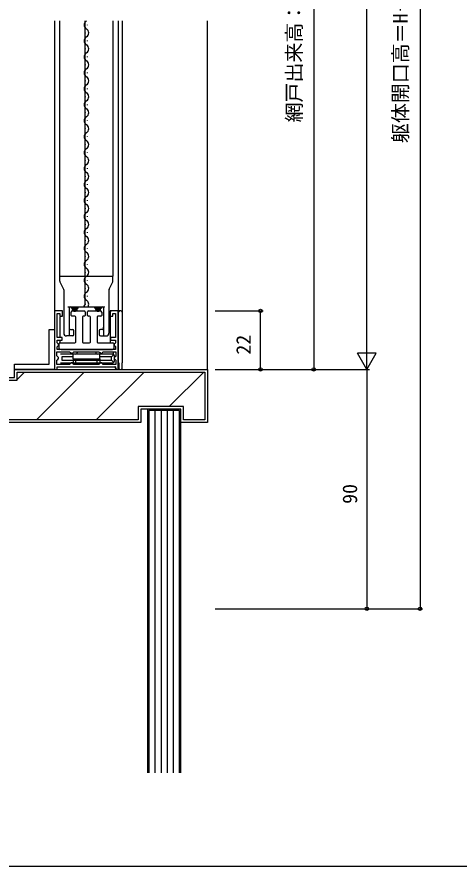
# Model space of a CAD drawing. Units: millimetres, scale not verified. Extents: x -437 to 438, y -344 to 341.
# Drawn here: x -191.9 to -25.6, y -343.7 to -24.5 of the extents above; entities that cross this region are included whole.
import ezdxf
from ezdxf.enums import TextEntityAlignment as Align

# ---------------------------------------------------------------- set-up
doc = ezdxf.new("R2010")
doc.units = ezdxf.units.MM
doc.header["$LTSCALE"] = 2
for name, color, linetype in [('0-2_YKK_11', 7, 'Continuous'), ('0-4_YKK_12', 2, 'Continuous'), ('0-5_YKK_13', 4, 'Continuous'), ('0-7_YKK_D', 6, 'Continuous'), ('0-8_YKK_ZWAK', 7, 'Continuous'), ('0-9_YSS_K', 3, 'Continuous')]:
    doc.layers.add(name, color=color, linetype=linetype)
doc.styles.add('ＭＳ ゴシック', font='')
doc.styles.get('ＭＳ ゴシック').set_extended_font_data('MS Gothic')

msp = doc.modelspace()

# ---------------------------------------------------------------- linework, layer by layer
at = {"layer": '0-2_YKK_11'}
for p, q in [((-154.8, -148.437), (-154.8, -149.487)), ((-160.8, -154.787), (-161.1, -155.087))]:
    msp.add_line(p, q, dxfattribs=at)
for points in [[(-154.8, -149.487), (-176.8, -149.487), (-176.8, -148.457), (-176.6, -148.257), (-176.3, -147.957), (-176.3, -147.516), (-176.6, -147.216), (-176.8, -147.016), (-176.8, -145.987), (-174.9, -145.987), (-174.9, -144.987), (-176.8, -144.987), (-176.8, -135.987), (-175.8, -135.987), (-175.8, -136.987), (-174.8, -136.987), (-174.8, -134.987), (-177.8, -134.987), (-177.8, -156.987), (-176.8, -156.987), (-176.8, -155.987), (-154.8, -155.987), (-154.8, -156.987), (-153.8, -156.987), (-153.8, -134.987), (-156.8, -134.987), (-156.8, -136.987), (-155.8, -136.987), (-155.8, -135.987), (-154.8, -135.987), (-154.8, -144.984), (-156.7, -144.984), (-156.7, -145.984), (-154.8, -145.984), (-154.8, -147.037), (-155, -147.237), (-155.3, -147.537), (-155.3, -147.937), (-155, -148.237), (-154.8, -148.437)], [(-161.1, -155.087), (-170.5, -155.087), (-170.8, -154.787), (-171.1, -154.487), (-171.5, -154.487), (-171.8, -154.787), (-172.1, -155.087), (-176.9, -155.087), (-176.9, -153.537), (-176.6, -153.237), (-176.3, -152.937), (-176.3, -152.537), (-176.6, -152.237), (-176.9, -151.937), (-176.9, -150.387), (-172.1, -150.387), (-171.8, -150.687), (-171.5, -150.987), (-171.1, -150.987), (-170.8, -150.687), (-170.5, -150.387), (-161.1, -150.387), (-160.8, -150.687), (-160.5, -150.987), (-160.1, -150.987), (-159.8, -150.687), (-159.5, -150.387), (-154.7, -150.387), (-154.7, -151.937), (-155, -152.237), (-155.3, -152.537), (-155.3, -152.937), (-155, -153.237), (-154.7, -153.537), (-154.7, -155.087), (-159.5, -155.087), (-159.8, -154.787), (-160.1, -154.487), (-160.5, -154.487), (-160.8, -154.787)]]:
    msp.add_lwpolyline(points, dxfattribs=at)
msp.add_lwpolyline([(-177.8, -141.987), (-177.8, -156.987), (-192.8, -156.987), (-192.8, -154.987), (-179.8, -154.987), (-179.8, -141.987)], close=True, dxfattribs=at)
at = {"layer": '0-4_YKK_12'}
for p, q in [((-177.803, -25.987), (-177.811, -156.979)), ((-177.8, -25.987), (-177.8, -154.487)), ((-175.8, -121.987), (-175.8, -25.987)), ((-166.3, -121.987), (-166.3, -25.987)), ((-165.42, -27.587), (-165.42, -27.387)), ((-155.8, -25.987), (-155.8, -121.987)), ((-153.7, -154.487), (-153.7, -25.987)), ((-152.3, -25.987), (-152.3, -154.487)), ((-166.18, -30.587), (-166.18, -30.387)), ((-165.42, -33.587), (-165.42, -33.387)), ((-166.18, -36.587), (-166.18, -36.387)), ((-165.42, -39.587), (-165.42, -39.387)), ((-166.18, -42.587), (-166.18, -42.387)), ((-165.42, -45.587), (-165.42, -45.387)), ((-166.18, -48.587), (-166.18, -48.387)), ((-165.42, -51.587), (-165.42, -51.387)), ((-166.18, -54.587), (-166.18, -54.387)), ((-165.42, -57.587), (-165.42, -57.387)), ((-166.18, -60.587), (-166.18, -60.387)), ((-165.42, -63.587), (-165.42, -63.387)), ((-166.18, -66.587), (-166.18, -66.387)), ((-165.42, -69.587), (-165.42, -69.387)), ((-166.18, -72.587), (-166.18, -72.387)), ((-165.42, -75.587), (-165.42, -75.387)), ((-166.18, -78.587), (-166.18, -78.387)), ((-165.42, -81.587), (-165.42, -81.387)), ((-166.18, -84.587), (-166.18, -84.387)), ((-165.42, -87.587), (-165.42, -87.387)), ((-166.18, -90.587), (-166.18, -90.387)), ((-165.42, -93.587), (-165.42, -93.387)), ((-166.18, -96.587), (-166.18, -96.387)), ((-165.42, -99.587), (-165.42, -99.387)), ((-166.18, -102.587), (-166.18, -102.387)), ((-166.18, -108.587), (-166.18, -108.387)), ((-165.42, -105.587), (-165.42, -105.387)), ((-165.42, -111.587), (-165.42, -111.387)), ((-166.18, -114.587), (-166.18, -114.387)), ((-165.42, -117.587), (-165.42, -117.387)), ((-166.18, -120.587), (-166.18, -120.387)), ((-165.42, -123.587), (-165.42, -123.387)), ((-166.18, -126.587), (-166.18, -126.387)), ((-165.42, -129.587), (-165.42, -129.387)), ((-166.18, -132.587), (-166.18, -132.387))]:
    msp.add_line(p, q, dxfattribs=at)
for centre, start, end in [((-164.962, -27.487), 119.20254, 240.79746), ((-166.639, -24.487), 299.20254, 299.20512), ((-166.639, -30.487), 299.20254, 60.79746), ((-164.962, -33.487), 119.20254, 240.79746), ((-166.639, -36.487), 299.20254, 60.79746), ((-164.962, -39.487), 119.20254, 240.79746), ((-166.639, -42.487), 299.20254, 60.79746), ((-164.962, -45.487), 119.20254, 240.79746), ((-166.639, -48.487), 299.20254, 60.79746), ((-164.962, -51.487), 119.20254, 240.79746), ((-166.639, -54.487), 299.20254, 60.79746), ((-164.962, -57.487), 119.20254, 240.79746), ((-166.639, -60.487), 299.20254, 60.79746), ((-164.962, -63.487), 119.20254, 240.79746), ((-166.639, -66.487), 299.20254, 60.79746), ((-164.962, -69.487), 119.20254, 240.79746), ((-166.639, -72.487), 299.20254, 60.79746), ((-164.962, -75.487), 119.20254, 240.79746), ((-166.639, -78.487), 299.20254, 60.79746), ((-164.962, -81.487), 119.20254, 240.79746), ((-166.639, -84.487), 299.20254, 60.79746), ((-164.962, -87.487), 119.20254, 240.79746), ((-166.639, -90.487), 299.20254, 60.79746), ((-164.962, -93.487), 119.20254, 240.79746), ((-166.639, -96.487), 299.20254, 60.79746), ((-164.962, -99.487), 119.20254, 240.79746), ((-166.639, -102.487), 299.20254, 60.79746), ((-164.962, -105.487), 119.20254, 240.79746), ((-166.639, -108.487), 299.20254, 60.79746), ((-164.962, -111.487), 119.20254, 240.79746), ((-166.639, -114.487), 299.20254, 60.79746), ((-164.962, -117.487), 119.20254, 240.79746), ((-166.639, -120.487), 299.20254, 60.79746), ((-164.962, -123.487), 119.20254, 240.79746), ((-166.639, -126.487), 299.20254, 60.79746), ((-164.962, -129.487), 119.20254, 240.79746), ((-166.639, -132.487), 324.41219, 60.79746)]:
    msp.add_arc(centre, 1.718, start, end, dxfattribs=at)
at = {"layer": '0-5_YKK_13'}
for p, q in [((-175.8, -121.987), (-155.8, -121.987)), ((-175.8, -121.987), (-170.8, -121.987)), ((-175.8, -123.869), (-175.8, -121.987)), ((-175.748, -124.092), (-174.353, -126.881)), ((-166.3, -132.487), (-166.3, -121.987)), ((-161.3, -121.987), (-155.8, -121.987)), ((-157.248, -126.881), (-155.853, -124.092)), ((-155.8, -123.869), (-155.8, -121.987)), ((-174.3, -127.105), (-174.3, -143.387)), ((-157.3, -127.105), (-157.3, -143.387)), ((-172.8, -133.487), (-158.8, -133.487)), ((-172.3, -133.987), (-172.3, -144.387)), ((-171.45, -133.987), (-171.45, -133.487)), ((-171.45, -133.987), (-171.169, -133.987)), ((-171.169, -133.987), (-171.169, -133.487)), ((-171.094, -133.864), (-169.878, -135.08)), ((-171.001, -133.675), (-169.689, -134.987)), ((-170.875, -133.518), (-169.532, -134.861)), ((-170.623, -133.487), (-169.405, -134.705)), ((-170.34, -133.487), (-169.31, -134.517)), ((-170.058, -133.487), (-169.256, -134.288)), ((-169.775, -133.487), (-169.271, -133.99)), ((-169.232, -133.987), (-169.232, -133.487)), ((-169.232, -133.987), (-168.95, -133.987)), ((-168.95, -133.987), (-168.95, -133.487)), ((-162.65, -133.987), (-162.65, -133.487)), ((-162.65, -133.987), (-162.369, -133.987)), ((-162.369, -133.987), (-162.369, -133.487)), ((-162.253, -133.768), (-160.981, -135.039)), ((-162.063, -133.505), (-160.719, -134.849)), ((-161.629, -133.487), (-160.536, -134.58)), ((-161.176, -133.487), (-160.451, -134.212)), ((-160.432, -133.987), (-160.432, -133.487)), ((-160.432, -133.987), (-160.15, -133.987)), ((-160.15, -133.987), (-160.15, -133.487)), ((-159.3, -133.987), (-159.3, -144.387)), ((-171.55, -136.687), (-171.55, -135.487)), ((-170.1, -136.987), (-171.25, -136.987)), ((-171.146, -134.095), (-170.109, -135.132)), ((-171.127, -134.397), (-170.411, -135.113)), ((-171.05, -134.987), (-166.55, -134.987)), ((-166.55, -136.987), (-167, -136.987)), ((-166.25, -135.287), (-166.25, -136.687)), ((-165.35, -136.687), (-165.35, -135.287)), ((-165.05, -134.987), (-160.55, -134.987)), ((-164.6, -136.987), (-165.05, -136.987)), ((-162.348, -134.125), (-161.339, -135.135)), ((-162.127, -134.799), (-162.013, -134.913)), ((-160.35, -136.987), (-161.5, -136.987)), ((-160.05, -135.487), (-160.05, -136.687)), ((-156.8, -135.487), (-156.8, -146.987)), ((-152.8, -134.987), (-156.3, -134.987)), ((-175.8, -137.487), (-175.8, -144.987)), ((-169.8, -146.687), (-169.8, -137.287)), ((-167.3, -137.287), (-167.3, -146.687)), ((-164.3, -146.687), (-164.3, -137.287)), ((-161.8, -137.287), (-161.8, -146.687)), ((-171.8, -141.987), (-171.05, -141.987)), ((-170.55, -143.887), (-170.55, -142.487)), ((-161.05, -142.487), (-161.05, -143.887)), ((-159.8, -141.987), (-160.55, -141.987)), ((-175.8, -145.987), (-175.8, -146.987)), ((-171.05, -144.387), (-173.3, -144.387)), ((-160.55, -144.387), (-158.3, -144.387)), ((-176.1, -149.187), (-176.1, -147.287)), ((-175.8, -146.987), (-170.1, -146.987)), ((-155.8, -149.487), (-175.8, -149.487)), ((-175.3, -149.487), (-156.1, -149.487)), ((-167, -146.987), (-164.6, -146.987)), ((-161.5, -146.987), (-155.8, -146.987)), ((-155.5, -147.287), (-155.5, -149.187)), ((-160.8, -151.287), (-175.5, -151.287)), ((-171.3, -150.987), (-171.6, -151.287)), ((-171.3, -150.987), (-171, -151.287)), ((-170.8, -152.983), (-170.8, -151.287)), ((-170.8, -152.983), (-170.8, -154.487)), ((-170.8, -152.987), (-160.8, -152.987)), ((-169.8, -154.487), (-169.8, -152.983)), ((-169.3, -150.387), (-169.3, -150.787)), ((-162.3, -150.387), (-162.3, -150.787)), ((-161.8, -154.487), (-161.8, -152.983)), ((-160.8, -152.983), (-160.8, -151.287)), ((-155.8, -151.287), (-160.8, -151.287)), ((-160.8, -152.983), (-160.8, -154.487)), ((-160.3, -150.987), (-160.6, -151.287)), ((-160.3, -150.987), (-160, -151.287)), ((-156.3, -152.286), (-155.447, -151.434)), ((-155.6, -150.787), (-155.6, -150.387)), ((-155.3, -151.787), (-155.3, -153.987)), ((-176.5, -155.987), (-155.1, -155.987)), ((-175.5, -154.487), (-155.8, -154.487)), ((-169.8, -154.487), (-169.8, -155.087)), ((-167.8, -154.487), (-167.8, -155.087)), ((-163.8, -154.487), (-163.8, -155.087)), ((-161.8, -154.487), (-161.8, -155.087)), ((-156.3, -153.487), (-155.447, -154.34)), ((-154.8, -156.487), (-154.8, -156.287)), ((-153.6, -154.487), (-153.6, -156.487)), ((-153.6, -154.487), (-153.6, -155.487)), ((-152.3, -156.487), (-152.3, -154.487))]:
    msp.add_line(p, q, dxfattribs=at)
msp.add_lwpolyline([(-170.8, -152.287), (-175, -152.287), (-175, -153.487), (-156.3, -153.487), (-156.3, -152.286), (-160.8, -152.287)], dxfattribs=at)
for centre, radius, start, end in [((-175.3, -123.869), 0.5, 180, 206.56505), ((-156.3, -123.869), 0.5, 333.43495, 0), ((-174.8, -127.105), 0.5, 0, 26.56505), ((-156.8, -127.105), 0.5, 153.43495, 180), ((-171.8, -133.987), 0.5, 90, 180), ((-170.2, -134.237), 1, 131.40962, 165.52249), ((-170.2, -134.187), 0.95, 132.5369, 47.4631), ((-170.2, -134.237), 1, 14.47751, 48.59038), ((-167.3, -132.487), 1, 270, 0), ((-161.4, -134.237), 1, 131.40962, 165.52249), ((-161.4, -134.187), 0.95, 132.5369, 47.4631), ((-161.4, -134.237), 1, 14.47751, 48.59038), ((-159.8, -133.987), 0.5, 0, 90), ((-175.3, -137.487), 0.5, 90, 180), ((-171.05, -135.487), 0.5, 90, 180), ((-171.25, -136.687), 0.3, 180, 270), ((-170.1, -137.287), 0.3, 0, 90), ((-167, -137.287), 0.3, 90, 180), ((-166.55, -135.287), 0.3, 0, 90), ((-166.55, -136.687), 0.3, 270, 0), ((-165.05, -135.287), 0.3, 90, 180), ((-165.05, -136.687), 0.3, 180, 270), ((-164.6, -137.287), 0.3, 0, 90), ((-161.5, -137.287), 0.3, 90, 180), ((-160.55, -135.487), 0.5, 0, 90), ((-160.35, -136.687), 0.3, 270, 0), ((-156.3, -135.487), 0.5, 64.3423, 180), ((-153.1, -135.487), 0.5, 90, 180), ((-152.8, -135.487), 0.5, 0, 90), ((-173.3, -143.387), 1, 180, 270), ((-171.8, -141.487), 0.5, 180, 270), ((-171.05, -142.487), 0.5, 0, 90), ((-160.55, -142.487), 0.5, 90, 180), ((-159.8, -141.487), 0.5, 270, 39.60086), ((-158.3, -143.387), 1, 270, 0), ((-171.05, -143.887), 0.5, 270, 0), ((-170.1, -146.687), 0.3, 270, 0), ((-167, -146.687), 0.3, 180, 270), ((-164.6, -146.687), 0.3, 270, 0), ((-161.5, -146.687), 0.3, 180, 270), ((-160.55, -143.887), 0.5, 180, 270), ((-175.8, -147.287), 0.3, 90, 180), ((-175.8, -149.187), 0.3, 180, 270), ((-155.8, -147.287), 0.3, 0, 90), ((-155.8, -149.187), 0.3, 270, 0), ((-169.8, -150.787), 0.5, 270, 0), ((-161.8, -150.787), 0.5, 180, 270), ((-156.1, -150.787), 0.5, 270, 0), ((-155.8, -151.787), 0.5, 0, 90), ((-155.8, -153.987), 0.5, 270, 0), ((-155.1, -156.287), 0.3, 0, 90), ((-154.3, -156.487), 0.5, 180, 270), ((-153.1, -156.487), 0.5, 180, 270), ((-152.8, -156.487), 0.5, 270, 0)]:
    msp.add_arc(centre, radius, start, end, dxfattribs=at)
at = {"layer": '0-7_YKK_D'}
for p, q in [((-40.3, 203.013), (-40.3, -246.987)), ((-80.3, 138.013), (-80.3, -156.987)), ((-60.3, -149.987), (-60.3, 136.013)), ((-117.3, -134.987), (-99.3, -134.987)), ((-100.3, -156.987), (-100.3, -134.987)), ((-60.3, -156.987), (-60.3, -144.862)), ((-60.3, -156.987), (-63.8, -150.924)), ((-56.8, -150.924), (-63.8, -150.924)), ((-60.3, -156.987), (-56.8, -150.924)), ((-117.3, -156.987), (-59.3, -156.987)), ((-117.3, -156.987), (-59.3, -156.987)), ((-117.3, -156.987), (-99.3, -156.987)), ((-117.3, -156.987), (-79.3, -156.987)), ((-60.3, -156.987), (-60.3, -246.987)), ((-117.3, -246.987), (-39.3, -246.987)), ((-117.3, -246.987), (-59.3, -246.987))]:
    msp.add_line(p, q, dxfattribs=at)
for centre in [(-100.3, -134.987), (-100.3, -156.987), (-80.3, -156.987), (-60.3, -246.987), (-40.3, -246.987)]:
    msp.add_circle(centre, 0.637, dxfattribs=at)
at = {"layer": '0-8_YKK_ZWAK'}
msp.add_lwpolyline([(-436.8, -343.7), (438.2, -343.7), (438.2, 306.3)], dxfattribs=at)
at = {"layer": '0-9_YSS_K'}
for p, q in [((-120.3, -156.987), (-120.3, -25.987)), ((-191.8, -160.763), (-189.024, -157.987)), ((-184.573, -175.987), (-166.573, -157.987)), ((-162.123, -175.987), (-144.123, -157.987)), ((-134.672, -170.987), (-121.672, -157.987)), ((-140, -172.487), (-140, -308.7)), ((-137.7, -172.487), (-137.7, -308.7)), ((-135.4, -172.487), (-135.4, -308.7)), ((-133.1, -172.487), (-133.1, -308.7))]:
    msp.add_line(p, q, dxfattribs=at)
for points in [[(-207.8, -176.987), (-207.8, -159.987), (-192.8, -159.987), (-192.8, -156.987), (-120.3, -156.987), (-120.3, -176.987), (-130.3, -176.987), (-130.3, -171.987), (-145.3, -171.987), (-145.3, -176.987)], [(-206.8, -175.987), (-206.8, -160.987), (-191.8, -160.987), (-191.8, -157.987), (-121.3, -157.987), (-121.3, -175.987), (-129.3, -175.987), (-129.3, -170.987), (-146.3, -170.987), (-146.3, -175.987)]]:
    msp.add_lwpolyline(points, close=True, dxfattribs=at)
for points in [[(-130.3, -308.7), (-130.3, -171.987), (-142.8, -171.987), (-142.8, -308.7)], [(-130.8, -308.7), (-130.8, -172.487), (-142.3, -172.487), (-142.3, -308.7)]]:
    msp.add_lwpolyline(points, dxfattribs=at)

# ---------------------------------------------------------------- texts
at = {"layer": '0-7_YKK_D', "style": 'ＭＳ ゴシック'}
for s, p in [('網戸出来高：MH＝H－5', (-83.281, -64.139)), ('躯体開口高＝H＋150', (-43.281, -71.908)), ('22', (-102.3, -151.441)), ('90', (-62.3, -207.548))]:
    msp.add_text(s, height=5.499, rotation=90, dxfattribs=at).set_placement(p, align=Align.BOTTOM_LEFT)

doc.saveas('drawing.dxf')
